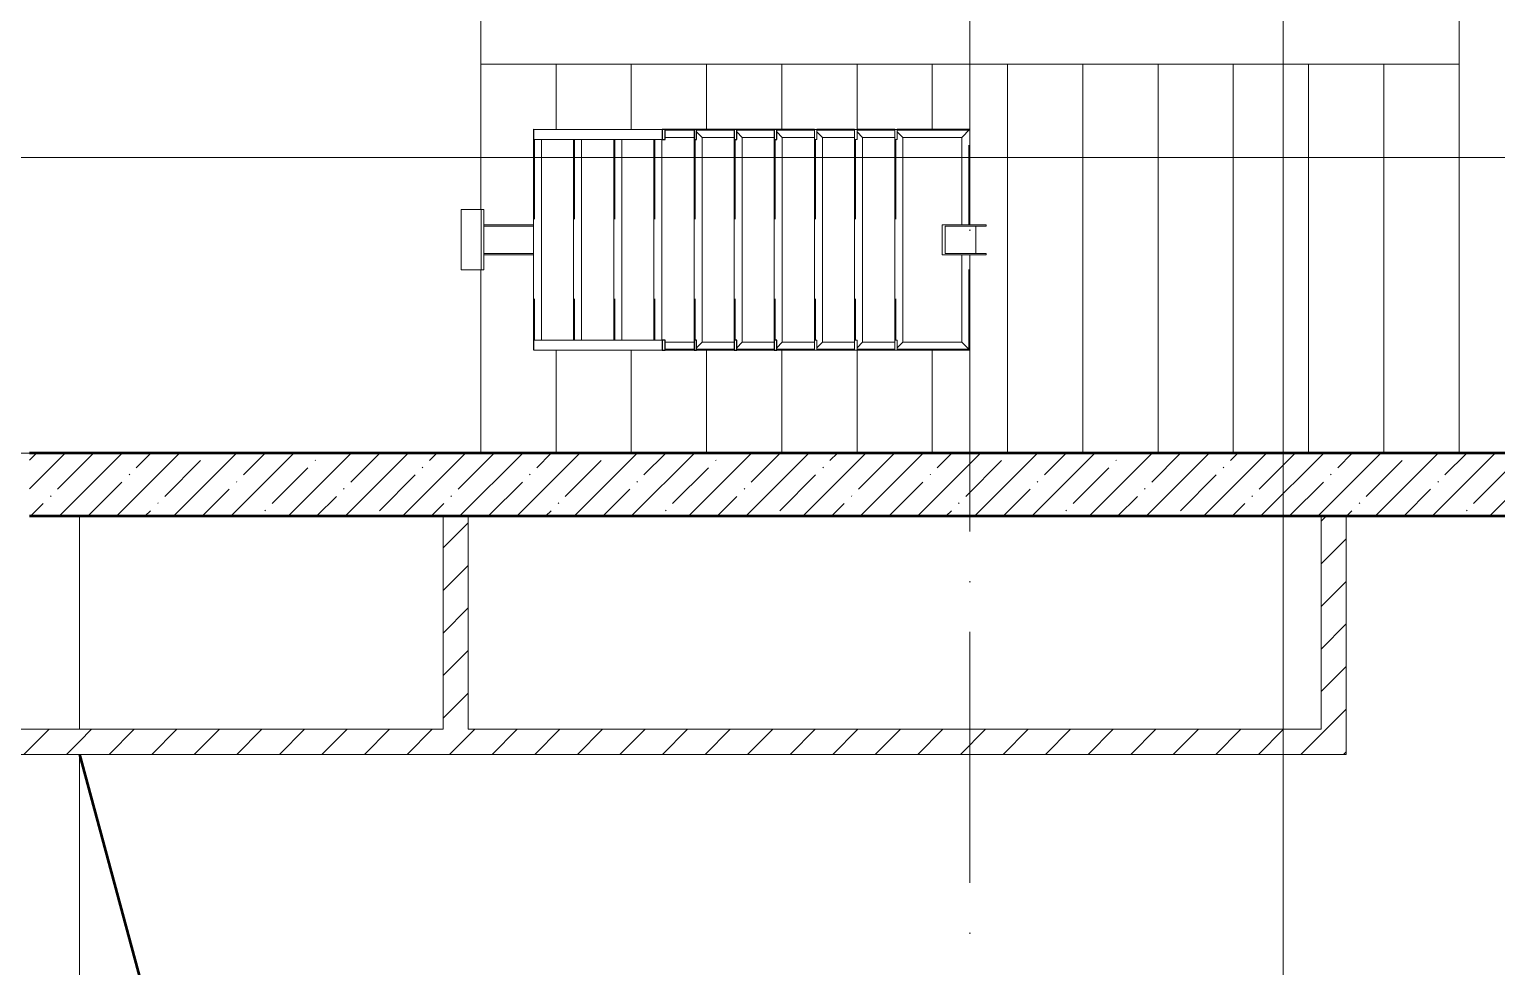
# Model space of a CAD drawing. Header units: millimetres. Extents: x -537608 to 253996, y -217170 to 186033.
# Drawn here: x -84935 to -79085, y 174526 to 178259 of the extents above; entities that cross this region are included whole.
import ezdxf

# ---------------------------------------------------------------- set-up
doc = ezdxf.new("R2010")
doc.units = ezdxf.units.MM
doc.linetypes.add('50_200_ШТРИХ_1Т_ш5_п1_п1_', pattern=[1400, 1000, -200, 0, -200])
doc.linetypes.add('Штрих', pattern=[635, 317.5, -317.5])
for name, color, linetype, lineweight in [('A-DETL-____-OTLN-1', 7, 'Continuous', 50), ('A-FLOR-____-OTLN', 7, 'Continuous', 9), ('A-GENM-____-HDLN', 7, 'Штрих', 9), ('A-GENM-____-MCUT', 7, 'Continuous', 25), ('A-GENM-____-OTLN', 7, 'Continuous', 9), ('A-WALL-____-MCUT-2', 7, 'Continuous', 50), ('A-WALL-____-PATT-1', 7, 'Continuous', 9), ('A-WALL-FNSH-MCUT-1', 7, 'Continuous', 9), ('S-GRID-____-OTLN-1', 7, '50_200_ШТРИХ_1Т_ш5_п1_п1_', 9), ('S-STRS-____-OTLN-1', 7, 'Continuous', 9)]:
    doc.layers.add(name, color=color, linetype=linetype, lineweight=lineweight)
doc.layers.add('G-____-____-SYMB-1', color=9, linetype='Continuous', lineweight=9, true_color=0x808080)
pattern_1 = [(45, (-178684.97, 94540.11), (-84.85281, 84.85281), [])]

# ---------------------------------------------------------------- blocks, each defined once
blk = doc.blocks.new('ОМ_Труба_ГОСТ 8639-82 - ОМ_Труба_ГОСТ 8639-82-26350154-АР1_План отверстий 3 этажа в осях 1-64_Ю-ЯЯ')
at = {"layer": 'A-GENM-____-OTLN'}
for p, q in [((9439.1, 57971), (9439.1, 58091)), ((9439.1, 58091), (9614.1, 58091)), ((9614.1, 58091), (9614.1, 58085)), ((9614.1, 58085), (9451.2, 58085)), ((9451.2, 58085), (9451.2, 57977)), ((9574, 58085), (9574, 57977)), ((9451.2, 57977), (9614.1, 57977)), ((9614.1, 57977), (9614.1, 57971)), ((9614.1, 57971), (9439.1, 57971))]:
    blk.add_line(p, q, dxfattribs=at)
blk = doc.blocks.new('ОМ_Уголок_ГОСТ 8509-93 - ОМ_Уголок_ГОСТ 8509-93-26349651-АР1_План отверстий 3 этажа в осях 1-64_Ю-ЯЯ')
at = {"layer": 'A-GENM-____-HDLN'}
for p, q in [((4, -4), (380, -4)), ((500, -4), (876, -4))]:
    blk.add_line(p, q, dxfattribs=at)
at = {"layer": 'A-GENM-____-OTLN'}
for p, q in [((380, 0), (0, 0)), ((32, -32), (0, 0)), ((32, -32), (380, -32)), ((880, 0), (500, 0)), ((500, -32), (848, -32)), ((880, 0), (848, -32))]:
    blk.add_line(p, q, dxfattribs=at)
blk = doc.blocks.new('ОМ_Уголок_ГОСТ 8509-93 - ОМ_Уголок_ГОСТ 8509-93-V149-АР1_План отверстий 3 этажа в осях 1-64_Ю-ЯЯ')
at = {"layer": 'A-GENM-____-HDLN'}
blk.add_line((40, -4), (840, -4), dxfattribs=at)
at = {"layer": 'A-GENM-____-OTLN'}
for p, q in [((32, -32), (10, -10)), ((32, -32), (848, -32)), ((840, 0), (40, 0)), ((870, -10), (848, -32))]:
    blk.add_line(p, q, dxfattribs=at)
blk = doc.blocks.new('ОМ_Уголок_ГОСТ 8509-93 - ОМ_Уголок_ГОСТ 8509-93-19082047-АР1_План отверстий 3 этажа в осях 1-64_Ю-ЯЯ')
at = {"layer": 'A-GENM-____-HDLN'}
blk.add_line((10, -4), (296, -4), dxfattribs=at)
at = {"layer": 'A-GENM-____-OTLN'}
for p, q in [((300, 0), (10, 0)), ((32, -32), (10, -10)), ((32, -32), (268, -32)), ((300, 0), (268, -32))]:
    blk.add_line(p, q, dxfattribs=at)
blk = doc.blocks.new('ОМ_Уголок_ГОСТ 8509-93 - ОМ_Уголок_ГОСТ 8509-93-V150-АР1_План отверстий 3 этажа в осях 1-64_Ю-ЯЯ')
at = {"layer": 'A-GENM-____-HDLN'}
blk.add_line((4, -4), (290, -4), dxfattribs=at)
at = {"layer": 'A-GENM-____-OTLN'}
for p, q in [((290, 0), (0, 0)), ((32, -32), (0, 0)), ((32, -32), (268, -32)), ((290, -10), (268, -32))]:
    blk.add_line(p, q, dxfattribs=at)
blk = doc.blocks.new('ОМ_Уголок_ГОСТ 8509-93 - ОМ_Уголок_ГОСТ 8509-93-V151-АР1_План отверстий 3 этажа в осях 1-64_Ю-ЯЯ')
at = {"layer": 'A-GENM-____-HDLN'}
blk.add_line((10, -4), (160, -4), dxfattribs=at)
at = {"layer": 'A-GENM-____-OTLN'}
for p, q in [((160, 0), (10, 0)), ((32, -32), (10, -10)), ((32, -32), (160, -32))]:
    blk.add_line(p, q, dxfattribs=at)
blk = doc.blocks.new('ОМ_Уголок_ГОСТ 8509-93 - ОМ_Уголок_ГОСТ 8509-93-V152-АР1_План отверстий 3 этажа в осях 1-64_Ю-ЯЯ')
at = {"layer": 'A-GENM-____-HDLN'}
blk.add_line((140, -4), (290, -4), dxfattribs=at)
at = {"layer": 'A-GENM-____-OTLN'}
for p, q in [((290, 0), (140, 0)), ((140, -32), (268, -32)), ((290, -10), (268, -32))]:
    blk.add_line(p, q, dxfattribs=at)
blk = doc.blocks.new('ОМ_Уголок_ГОСТ 8509-93 - ОМ_Уголок_ГОСТ 8509-93-V153-АР1_План отверстий 3 этажа в осях 1-64_Ю-ЯЯ')
at = {"layer": 'A-GENM-____-HDLN'}
blk.add_line((40, -4), (840, -4), dxfattribs=at)
at = {"layer": 'A-GENM-____-OTLN'}
for p, q in [((840, 0), (40, 0)), ((40, -32), (840, -32))]:
    blk.add_line(p, q, dxfattribs=at)
blk = doc.blocks.new('ОМ_Уголок_ГОСТ 8509-93 - ОМ_Уголок_ГОСТ 8509-93-V154-АР1_План отверстий 3 этажа в осях 1-64_Ю-ЯЯ')
at = {"layer": 'A-GENM-____-HDLN'}
blk.add_line((44.3, -4), (160, -4), dxfattribs=at)
at = {"layer": 'A-GENM-____-OTLN'}
for p, q in [((160, 0), (44.3, 0)), ((44.3, -32), (160, -32))]:
    blk.add_line(p, q, dxfattribs=at)
blk = doc.blocks.new('ОМ_Уголок_ГОСТ 8509-93 - ОМ_Уголок_ГОСТ 8509-93-V155-АР1_План отверстий 3 этажа в осях 1-64_Ю-ЯЯ')
at = {"layer": 'A-GENM-____-HDLN'}
blk.add_line((140, -4), (255.7, -4), dxfattribs=at)
at = {"layer": 'A-GENM-____-OTLN'}
for p, q in [((255.7, 0), (140, 0)), ((140, -32), (255.7, -32))]:
    blk.add_line(p, q, dxfattribs=at)
blk = doc.blocks.new('ОМ_Уголок_ГОСТ 8509-93 - ОМ_Уголок_ГОСТ 8509-93-V156-АР1_План отверстий 3 этажа в осях 1-64_Ю-ЯЯ')
at = {"layer": 'A-GENM-____-HDLN'}
blk.add_line((40, -4), (840, -4), dxfattribs=at)
at = {"layer": 'A-GENM-____-OTLN'}
for p, q in [((880, 0), (0, 0)), ((1.3, -1.3), (0, 0)), ((40, -32), (840, -32)), ((880, 0), (878.7, -1.3))]:
    blk.add_line(p, q, dxfattribs=at)
blk = doc.blocks.new('ОМ_Труба_ГОСТ 8639-82 - ОМ_Труба_ГОСТ 8639-82-26527904-АР1_План отверстий 3 этажа в осях 1-64_Ю-ЯЯ')
at = {"layer": 'A-GENM-____-HDLN'}
for p, q in [((7810, 58085), (7611.5, 58085)), ((7810, 57977), (7611.5, 57977))]:
    blk.add_line(p, q, dxfattribs=at)
at = {"layer": 'A-GENM-____-OTLN'}
for p, q in [((7810, 58091), (7611.5, 58091)), ((7810, 57971), (7611.5, 57971))]:
    blk.add_line(p, q, dxfattribs=at)
blk = doc.blocks.new('ОМ_Уголок_ГОСТ 8510-86 - ОМ_Уголок_ГОСТ 8510-86-19082066-АР1_План отверстий 3 этажа в осях 1-64_Ю-ЯЯ')
at = {"layer": 'A-GENM-____-OTLN'}
for p, q in [((0, 0), (0, -90)), ((240, 0), (0, 0)), ((0, -10), (240, -10)), ((240, -90), (240, 0)), ((0, -90), (240, -90))]:
    blk.add_line(p, q, dxfattribs=at)
blk = doc.blocks.new('ОМ_Полоса_Трапеция прямоугольная_Прокат_ГОСТ 103-2006 - ОМ_Полоса_Трапеция прямоугольная_Прокат_ГОСТ 103-2006-19082130-АР1_План отверстий 3 этажа в осях 1-64_Ю-ЯЯ')
at = {"layer": 'A-GENM-____-OTLN'}
for p, q in [((9250, 58471), (9260, 58471)), ((9250, 58431), (9250, 58471)), ((9260, 58471), (9260, 58431)), ((9260, 58431), (9250, 58431))]:
    blk.add_line(p, q, dxfattribs=at)
blk = doc.blocks.new('ОМ_Полоса_Трапеция прямоугольная_Прокат_ГОСТ 103-2006 - ОМ_Полоса_Трапеция прямоугольная_Прокат_ГОСТ 103-2006-V157-АР1_План отверстий 3 этажа в осях 1-64_Ю-ЯЯ')
at = {"layer": 'A-GENM-____-MCUT'}
for p, q in [((8780, 58471), (8770, 58471)), ((8770, 58471), (8770, 58431)), ((8780, 58431), (8780, 58471)), ((8770, 58431), (8780, 58431))]:
    blk.add_line(p, q, dxfattribs=at)
blk = doc.blocks.new('ОМ_Полоса_Трапеция прямоугольная_Прокат_ГОСТ 103-2006 - ОМ_Полоса_Трапеция прямоугольная_Прокат_ГОСТ 103-2006-V158-АР1_План отверстий 3 этажа в осях 1-64_Ю-ЯЯ')
at = {"layer": 'A-GENM-____-MCUT'}
for p, q in [((8620, 58471), (8610, 58471)), ((8610, 58471), (8610, 58431)), ((8620, 58431), (8620, 58471)), ((8610, 58431), (8620, 58431))]:
    blk.add_line(p, q, dxfattribs=at)
blk = doc.blocks.new('ОМ_Полоса_Трапеция прямоугольная_Прокат_ГОСТ 103-2006 - ОМ_Полоса_Трапеция прямоугольная_Прокат_ГОСТ 103-2006-V159-АР1_План отверстий 3 этажа в осях 1-64_Ю-ЯЯ')
at = {"layer": 'A-GENM-____-MCUT'}
for p, q in [((8460, 58471), (8450, 58471)), ((8450, 58471), (8450, 58431)), ((8460, 58431), (8460, 58471)), ((8450, 58431), (8460, 58431))]:
    blk.add_line(p, q, dxfattribs=at)
blk = doc.blocks.new('ОМ_Полоса_Прокат_ГОСТ 103-2006 - ОМ_Полоса_Прокат_ГОСТ 103-2006-20723456-АР1_План отверстий 3 этажа в осях 1-64_Ю-ЯЯ')
at = {"layer": 'A-GENM-____-MCUT'}
for p, q in [((8334.3, 58471), (8322.8, 58471)), ((8322.8, 58471), (8322.8, 58431)), ((8334.3, 58431), (8334.3, 58471)), ((8322.8, 58431), (8334.3, 58431))]:
    blk.add_line(p, q, dxfattribs=at)
at = {"layer": 'A-GENM-____-OTLN'}
for p, q in [((7811.3, 58431), (7811.3, 58471)), ((7811.3, 58471), (8322.8, 58471)), ((8322.8, 58431), (7811.3, 58431))]:
    blk.add_line(p, q, dxfattribs=at)
blk = doc.blocks.new('ОМ_Полоса_Трапеция прямоугольная_Прокат_ГОСТ 103-2006 - ОМ_Полоса_Трапеция прямоугольная_Прокат_ГОСТ 103-2006-19082170-АР1_План отверстий 3 этажа в осях 1-64_Ю-ЯЯ')
at = {"layer": 'A-GENM-____-OTLN'}
for p, q in [((9250, 57631), (9260, 57631)), ((9250, 57591), (9250, 57631)), ((9260, 57631), (9260, 57591)), ((9260, 57591), (9250, 57591))]:
    blk.add_line(p, q, dxfattribs=at)
blk = doc.blocks.new('ОМ_Полоса_Трапеция прямоугольная_Прокат_ГОСТ 103-2006 - ОМ_Полоса_Трапеция прямоугольная_Прокат_ГОСТ 103-2006-V160-АР1_План отверстий 3 этажа в осях 1-64_Ю-ЯЯ')
at = {"layer": 'A-GENM-____-MCUT'}
for p, q in [((8780, 57631), (8770, 57631)), ((8770, 57631), (8770, 57591)), ((8780, 57591), (8780, 57631)), ((8770, 57591), (8780, 57591))]:
    blk.add_line(p, q, dxfattribs=at)
blk = doc.blocks.new('ОМ_Полоса_Трапеция прямоугольная_Прокат_ГОСТ 103-2006 - ОМ_Полоса_Трапеция прямоугольная_Прокат_ГОСТ 103-2006-V161-АР1_План отверстий 3 этажа в осях 1-64_Ю-ЯЯ')
at = {"layer": 'A-GENM-____-MCUT'}
for p, q in [((8620, 57631), (8610, 57631)), ((8610, 57631), (8610, 57591)), ((8620, 57591), (8620, 57631)), ((8610, 57591), (8620, 57591))]:
    blk.add_line(p, q, dxfattribs=at)
blk = doc.blocks.new('ОМ_Полоса_Трапеция прямоугольная_Прокат_ГОСТ 103-2006 - ОМ_Полоса_Трапеция прямоугольная_Прокат_ГОСТ 103-2006-V162-АР1_План отверстий 3 этажа в осях 1-64_Ю-ЯЯ')
at = {"layer": 'A-GENM-____-MCUT'}
for p, q in [((8460, 57631), (8450, 57631)), ((8450, 57631), (8450, 57591)), ((8460, 57591), (8460, 57631)), ((8450, 57591), (8460, 57591))]:
    blk.add_line(p, q, dxfattribs=at)
blk = doc.blocks.new('ОМ_Полоса_Прокат_ГОСТ 103-2006 - ОМ_Полоса_Прокат_ГОСТ 103-2006-20723498-АР1_План отверстий 3 этажа в осях 1-64_Ю-ЯЯ')
at = {"layer": 'A-GENM-____-MCUT'}
for p, q in [((8334.3, 57631), (8322.8, 57631)), ((8322.8, 57631), (8322.8, 57591)), ((8334.3, 57591), (8334.3, 57631)), ((8322.8, 57591), (8334.3, 57591))]:
    blk.add_line(p, q, dxfattribs=at)
at = {"layer": 'A-GENM-____-OTLN'}
for p, q in [((7811.3, 57591), (7811.3, 57631)), ((7811.3, 57631), (8322.8, 57631)), ((8322.8, 57591), (7811.3, 57591))]:
    blk.add_line(p, q, dxfattribs=at)

msp = doc.modelspace()

# ---------------------------------------------------------------- hatches: boundary and pattern name
at = {"layer": 'A-WALL-____-PATT-1'}
h = msp.add_hatch(dxfattribs=at)
h.set_pattern_fill('FP_12', color=256, style=0, pattern_type=2)
h.set_pattern_definition([(45, (-178684.97, 94540.11), (-114.04925, 114.04925), []), (45, (-178570.92, 94540.11), (-114.04925, 114.04925), [201.612, -40.322, 3.353, -36.97])])
h.paths.add_polyline_path([(-77934.9702, 176321.1558), (-77934.9702, 176571.1558), (-84934.9702, 176571.1558), (-84934.9702, 176321.1558), (-79720.996, 176321.1558)], flags=0)
h = msp.add_hatch(dxfattribs=at)
h.set_pattern_fill('FP_7', color=256, style=0, pattern_type=2)
h.set_pattern_definition(pattern_1)
h.paths.add_polyline_path([(-83184.9702, 175471.1558), (-83184.9702, 176321.1558), (-83284.9702, 176321.1558), (-83284.9702, 175471.1558), (-83255.9246, 175471.1558)], flags=0)
h = msp.add_hatch(dxfattribs=at)
h.set_pattern_fill('FP_7', color=256, style=0, pattern_type=2)
h.set_pattern_definition(pattern_1)
h.paths.add_polyline_path([(-79784.9702, 175471.1558), (-79684.9702, 175471.1558), (-79684.9702, 176321.1558), (-79784.9702, 176321.1558)], flags=0)
h = msp.add_hatch(dxfattribs=at)
h.set_pattern_fill('FP_7', color=256, style=0, pattern_type=2)
h.set_pattern_definition(pattern_1)
h.paths.add_polyline_path([(-86234.9702, 175371.1558), (-84734.9702, 175371.1558), (-84734.9702, 175471.1558), (-86234.9702, 175471.1558), (-86234.9702, 175382.2669)], flags=0)
h = msp.add_hatch(dxfattribs=at)
h.set_pattern_fill('FP_7', color=256, style=0, pattern_type=2)
h.set_pattern_definition(pattern_1)
h.paths.add_polyline_path([(-79684.9702, 175371.1558), (-79684.9702, 175471.1558), (-84734.9702, 175471.1558), (-84734.9702, 175371.1558), (-79720.996, 175371.1558)], flags=0)

# ---------------------------------------------------------------- linework, layer by layer
at = {"layer": 'A-DETL-____-OTLN-1'}
msp.add_line((-84734.9702, 175371.1558), (-77934.9702, 150221.1558), dxfattribs=at)
at = {"layer": 'A-FLOR-____-OTLN'}
for p, q in [((-83134.9702, 177541.1558), (-83134.9702, 179971.1558)), ((-83134.9702, 176571.1558), (-83134.9702, 177301.1558)), ((-84734.9702, 175471.1558), (-84734.9702, 176321.1558)), ((-84734.9702, 174121.1558), (-84734.9702, 175371.1558))]:
    msp.add_line(p, q, dxfattribs=at)
at = {"layer": 'A-WALL-____-MCUT-2'}
for p, q in [((-77934.9702, 176571.1558), (-84934.9702, 176571.1558)), ((-84934.9702, 176321.1558), (-77934.9702, 176321.1558))]:
    msp.add_line(p, q, dxfattribs=at)
at = {"layer": 'A-WALL-FNSH-MCUT-1'}
for p, q in [((-83284.9702, 176321.1558), (-83284.9702, 175471.1558)), ((-83184.9702, 175471.1558), (-83184.9702, 176321.1558)), ((-79784.9702, 176321.1558), (-79784.9702, 175471.1558)), ((-79684.9702, 176321.1558), (-79784.9702, 176321.1558)), ((-79684.9702, 175371.1558), (-79684.9702, 176321.1558)), ((-83284.9702, 175471.1558), (-85334.9702, 175471.1558)), ((-79784.9702, 175471.1558), (-83184.9702, 175471.1558)), ((-86234.9702, 175371.1558), (-79684.9702, 175371.1558))]:
    msp.add_line(p, q, dxfattribs=at)
at = {"layer": 'G-____-____-SYMB-1'}
for p, q in [((-79936.7702, 181078.2982), (-79936.7702, 139946.44)), ((-183412.0724, 177749.1664), (-74216.9844, 177749.1664))]:
    msp.add_line(p, q, dxfattribs=at)
at = {"layer": 'S-GRID-____-OTLN-1'}
for p, q in [((-81184.9702, 144056.7962), (-81184.9702, 185432.9652)), ((-183353.7404, 176571.1558), (-74610.5636, 176571.1558))]:
    msp.add_line(p, q, dxfattribs=at)
at = {"layer": 'S-STRS-____-OTLN-1'}
for p, q in [((-79234.9702, 178421.1558), (-79234.9702, 178121.1558)), ((-83134.9702, 178121.1558), (-82834.9702, 178121.1558)), ((-82834.9702, 178121.1558), (-82534.9702, 178121.1558)), ((-82834.9702, 178121.1558), (-82834.9702, 177861.1558)), ((-82834.9702, 178121.1558), (-82834.9702, 177861.1558)), ((-82534.9702, 178121.1558), (-82234.9702, 178121.1558)), ((-82534.9702, 178121.1558), (-82534.9702, 177861.1558)), ((-82534.9702, 178121.1558), (-82534.9702, 177861.1558)), ((-82234.9702, 178121.1558), (-81934.9702, 178121.1558)), ((-82234.9702, 178121.1558), (-82234.9702, 177861.1558)), ((-82234.9702, 178121.1558), (-82234.9702, 177861.1558)), ((-81934.9702, 178121.1558), (-81634.9702, 178121.1558)), ((-81934.9702, 178121.1558), (-81934.9702, 177861.1558)), ((-81934.9702, 178121.1558), (-81934.9702, 177861.1558)), ((-81634.9702, 178121.1558), (-81334.9702, 178121.1558)), ((-81634.9702, 178121.1558), (-81634.9702, 177861.1558)), ((-81634.9702, 178121.1558), (-81634.9702, 177861.1558)), ((-81334.9702, 178121.1558), (-81034.9702, 178121.1558)), ((-81334.9702, 178121.1558), (-81334.9702, 177861.1558)), ((-81334.9702, 178121.1558), (-81334.9702, 177861.1558)), ((-81034.9702, 178121.1558), (-80734.9702, 178121.1558)), ((-81034.9702, 178121.1558), (-81034.9702, 176571.1558)), ((-81034.9702, 178121.1558), (-81034.9702, 176571.1558)), ((-80734.9702, 178121.1558), (-80434.9702, 178121.1558)), ((-80734.9702, 178121.1558), (-80734.9702, 176571.1558)), ((-80734.9702, 178121.1558), (-80734.9702, 176571.1558)), ((-80434.9702, 178121.1558), (-80134.9702, 178121.1558)), ((-80434.9702, 178121.1558), (-80434.9702, 176571.1558)), ((-80434.9702, 178121.1558), (-80434.9702, 176571.1558)), ((-80134.9702, 178121.1558), (-79834.9702, 178121.1558)), ((-80134.9702, 178121.1558), (-80134.9702, 176571.1558)), ((-80134.9702, 178121.1558), (-80134.9702, 176571.1558)), ((-79834.9702, 178121.1558), (-79534.9702, 178121.1558)), ((-79834.9702, 178121.1558), (-79834.9702, 176571.1558)), ((-79834.9702, 178121.1558), (-79834.9702, 176571.1558)), ((-79534.9702, 178121.1558), (-79234.9702, 178121.1558)), ((-79534.9702, 178121.1558), (-79534.9702, 176571.1558)), ((-79534.9702, 178121.1558), (-79534.9702, 176571.1558)), ((-79234.9702, 178121.1558), (-79234.9702, 176571.1558)), ((-79234.9702, 178121.1558), (-79234.9702, 176571.1558)), ((-82834.9702, 176981.1558), (-82834.9702, 176571.1558)), ((-82834.9702, 176981.1558), (-82834.9702, 176571.1558)), ((-82534.9702, 176981.1558), (-82534.9702, 176571.1558)), ((-82534.9702, 176981.1558), (-82534.9702, 176571.1558)), ((-82234.9702, 176981.1558), (-82234.9702, 176571.1558)), ((-82234.9702, 176981.1558), (-82234.9702, 176571.1558)), ((-81934.9702, 176981.1558), (-81934.9702, 176571.1558)), ((-81934.9702, 176981.1558), (-81934.9702, 176571.1558)), ((-81634.9702, 176981.1558), (-81634.9702, 176571.1558)), ((-81634.9702, 176981.1558), (-81634.9702, 176571.1558)), ((-81334.9702, 176981.1558), (-81334.9702, 176571.1558)), ((-81334.9702, 176981.1558), (-81334.9702, 176571.1558))]:
    msp.add_line(p, q, dxfattribs=at)

# ---------------------------------------------------------------- block references
at = {"layer": 'A-GENM-____-OTLN', "extrusion": (0, 0, -1)}
for name, p, rotation in [('ОМ_Уголок_ГОСТ 8509-93 - ОМ_Уголок_ГОСТ 8509-93-V156-АР1_План отверстий 3 этажа в осях 1-64_Ю-ЯЯ', (82924.9702, 177861.1558), 269.9999999999989), ('ОМ_Уголок_ГОСТ 8509-93 - ОМ_Уголок_ГОСТ 8509-93-V149-АР1_План отверстий 3 этажа в осях 1-64_Ю-ЯЯ', (82284.9702, 177861.1558), 269.9999999999989), ('ОМ_Уголок_ГОСТ 8509-93 - ОМ_Уголок_ГОСТ 8509-93-V149-АР1_План отверстий 3 этажа в осях 1-64_Ю-ЯЯ', (82124.9702, 177861.1558), 269.9999999999989), ('ОМ_Уголок_ГОСТ 8509-93 - ОМ_Уголок_ГОСТ 8509-93-V149-АР1_План отверстий 3 этажа в осях 1-64_Ю-ЯЯ', (81964.9702, 177861.1558), 269.9999999999989), ('ОМ_Уголок_ГОСТ 8509-93 - ОМ_Уголок_ГОСТ 8509-93-V149-АР1_План отверстий 3 этажа в осях 1-64_Ю-ЯЯ', (81804.9702, 177861.1558), 269.9999999999989), ('ОМ_Уголок_ГОСТ 8509-93 - ОМ_Уголок_ГОСТ 8509-93-V149-АР1_План отверстий 3 этажа в осях 1-64_Ю-ЯЯ', (81644.9702, 177861.1558), 269.9999999999989), ('ОМ_Уголок_ГОСТ 8509-93 - ОМ_Уголок_ГОСТ 8509-93-V149-АР1_План отверстий 3 этажа в осях 1-64_Ю-ЯЯ', (81484.9702, 177861.1558), 269.9999999999989), ('ОМ_Уголок_ГОСТ 8509-93 - ОМ_Уголок_ГОСТ 8509-93-26349651-АР1_План отверстий 3 этажа в осях 1-64_Ю-ЯЯ', (81184.9702, 176981.1558), 89.99999999999908), ('ОМ_Уголок_ГОСТ 8509-93 - ОМ_Уголок_ГОСТ 8509-93-V153-АР1_План отверстий 3 этажа в осях 1-64_Ю-ЯЯ', (82764.9702, 177861.1558), 269.9999999999989), ('ОМ_Уголок_ГОСТ 8509-93 - ОМ_Уголок_ГОСТ 8509-93-V153-АР1_План отверстий 3 этажа в осях 1-64_Ю-ЯЯ', (82604.9702, 177861.1558), 269.9999999999989), ('ОМ_Уголок_ГОСТ 8509-93 - ОМ_Уголок_ГОСТ 8509-93-V153-АР1_План отверстий 3 этажа в осях 1-64_Ю-ЯЯ', (82444.9702, 177861.1558), 269.9999999999989), ('ОМ_Уголок_ГОСТ 8510-86 - ОМ_Уголок_ГОСТ 8510-86-19082066-АР1_План отверстий 3 этажа в осях 1-64_Ю-ЯЯ', (83123.4809, 177301.1558), 89.99999999999918), ('ОМ_Уголок_ГОСТ 8509-93 - ОМ_Уголок_ГОСТ 8509-93-V154-АР1_План отверстий 3 этажа в осях 1-64_Ю-ЯЯ', (82444.9702, 176981.1558), 180), ('ОМ_Уголок_ГОСТ 8509-93 - ОМ_Уголок_ГОСТ 8509-93-V151-АР1_План отверстий 3 этажа в осях 1-64_Ю-ЯЯ', (82284.9702, 176981.1558), 180), ('ОМ_Уголок_ГОСТ 8509-93 - ОМ_Уголок_ГОСТ 8509-93-V151-АР1_План отверстий 3 этажа в осях 1-64_Ю-ЯЯ', (82124.9702, 176981.1558), 180), ('ОМ_Уголок_ГОСТ 8509-93 - ОМ_Уголок_ГОСТ 8509-93-V151-АР1_План отверстий 3 этажа в осях 1-64_Ю-ЯЯ', (81964.9702, 176981.1558), 180), ('ОМ_Уголок_ГОСТ 8509-93 - ОМ_Уголок_ГОСТ 8509-93-V151-АР1_План отверстий 3 этажа в осях 1-64_Ю-ЯЯ', (81804.9702, 176981.1558), 180), ('ОМ_Уголок_ГОСТ 8509-93 - ОМ_Уголок_ГОСТ 8509-93-V151-АР1_План отверстий 3 этажа в осях 1-64_Ю-ЯЯ', (81644.9702, 176981.1558), 180), ('ОМ_Уголок_ГОСТ 8509-93 - ОМ_Уголок_ГОСТ 8509-93-19082047-АР1_План отверстий 3 этажа в осях 1-64_Ю-ЯЯ', (81484.9702, 176981.1558), 180)]:
    msp.add_blockref(name, p, dxfattribs=dict(at, rotation=rotation))
at = {"layer": 'A-GENM-____-OTLN'}
for name, p in [('ОМ_Полоса_Прокат_ГОСТ 103-2006 - ОМ_Полоса_Прокат_ГОСТ 103-2006-20723456-АР1_План отверстий 3 этажа в осях 1-64_Ю-ЯЯ', (-90734.9702, 119390.1138)), ('ОМ_Полоса_Трапеция прямоугольная_Прокат_ГОСТ 103-2006 - ОМ_Полоса_Трапеция прямоугольная_Прокат_ГОСТ 103-2006-V159-АР1_План отверстий 3 этажа в осях 1-64_Ю-ЯЯ', (-90734.9702, 119390.1138)), ('ОМ_Полоса_Трапеция прямоугольная_Прокат_ГОСТ 103-2006 - ОМ_Полоса_Трапеция прямоугольная_Прокат_ГОСТ 103-2006-V158-АР1_План отверстий 3 этажа в осях 1-64_Ю-ЯЯ', (-90734.9702, 119390.1138)), ('ОМ_Полоса_Трапеция прямоугольная_Прокат_ГОСТ 103-2006 - ОМ_Полоса_Трапеция прямоугольная_Прокат_ГОСТ 103-2006-V157-АР1_План отверстий 3 этажа в осях 1-64_Ю-ЯЯ', (-90734.9702, 119390.1138)), ('ОМ_Полоса_Трапеция прямоугольная_Прокат_ГОСТ 103-2006 - ОМ_Полоса_Трапеция прямоугольная_Прокат_ГОСТ 103-2006-19082130-АР1_План отверстий 3 этажа в осях 1-64_Ю-ЯЯ', (-91054.9702, 119390.1138)), ('ОМ_Полоса_Трапеция прямоугольная_Прокат_ГОСТ 103-2006 - ОМ_Полоса_Трапеция прямоугольная_Прокат_ГОСТ 103-2006-19082130-АР1_План отверстий 3 этажа в осях 1-64_Ю-ЯЯ', (-90894.9702, 119390.1138)), ('ОМ_Полоса_Трапеция прямоугольная_Прокат_ГОСТ 103-2006 - ОМ_Полоса_Трапеция прямоугольная_Прокат_ГОСТ 103-2006-19082130-АР1_План отверстий 3 этажа в осях 1-64_Ю-ЯЯ', (-90734.9702, 119390.1138)), ('ОМ_Труба_ГОСТ 8639-82 - ОМ_Труба_ГОСТ 8639-82-26527904-АР1_План отверстий 3 этажа в осях 1-64_Ю-ЯЯ', (-90734.9702, 119390.1138)), ('ОМ_Труба_ГОСТ 8639-82 - ОМ_Труба_ГОСТ 8639-82-26350154-АР1_План отверстий 3 этажа в осях 1-64_Ю-ЯЯ', (-90734.9702, 119390.1138)), ('ОМ_Полоса_Прокат_ГОСТ 103-2006 - ОМ_Полоса_Прокат_ГОСТ 103-2006-20723498-АР1_План отверстий 3 этажа в осях 1-64_Ю-ЯЯ', (-90734.9702, 119390.1138)), ('ОМ_Полоса_Трапеция прямоугольная_Прокат_ГОСТ 103-2006 - ОМ_Полоса_Трапеция прямоугольная_Прокат_ГОСТ 103-2006-V162-АР1_План отверстий 3 этажа в осях 1-64_Ю-ЯЯ', (-90734.9702, 119390.1138)), ('ОМ_Полоса_Трапеция прямоугольная_Прокат_ГОСТ 103-2006 - ОМ_Полоса_Трапеция прямоугольная_Прокат_ГОСТ 103-2006-V161-АР1_План отверстий 3 этажа в осях 1-64_Ю-ЯЯ', (-90734.9702, 119390.1138)), ('ОМ_Полоса_Трапеция прямоугольная_Прокат_ГОСТ 103-2006 - ОМ_Полоса_Трапеция прямоугольная_Прокат_ГОСТ 103-2006-V160-АР1_План отверстий 3 этажа в осях 1-64_Ю-ЯЯ', (-90734.9702, 119390.1138)), ('ОМ_Полоса_Трапеция прямоугольная_Прокат_ГОСТ 103-2006 - ОМ_Полоса_Трапеция прямоугольная_Прокат_ГОСТ 103-2006-19082170-АР1_План отверстий 3 этажа в осях 1-64_Ю-ЯЯ', (-91054.9702, 119390.1138)), ('ОМ_Полоса_Трапеция прямоугольная_Прокат_ГОСТ 103-2006 - ОМ_Полоса_Трапеция прямоугольная_Прокат_ГОСТ 103-2006-19082170-АР1_План отверстий 3 этажа в осях 1-64_Ю-ЯЯ', (-90894.9702, 119390.1138)), ('ОМ_Полоса_Трапеция прямоугольная_Прокат_ГОСТ 103-2006 - ОМ_Полоса_Трапеция прямоугольная_Прокат_ГОСТ 103-2006-19082170-АР1_План отверстий 3 этажа в осях 1-64_Ю-ЯЯ', (-90734.9702, 119390.1138))]:
    msp.add_blockref(name, p, dxfattribs=at)
at = {"layer": 'A-GENM-____-OTLN', "extrusion": (0, 0, -1)}
for name, p in [('ОМ_Уголок_ГОСТ 8509-93 - ОМ_Уголок_ГОСТ 8509-93-V155-АР1_План отверстий 3 этажа в осях 1-64_Ю-ЯЯ', (82144.9702, 177861.1558)), ('ОМ_Уголок_ГОСТ 8509-93 - ОМ_Уголок_ГОСТ 8509-93-V152-АР1_План отверстий 3 этажа в осях 1-64_Ю-ЯЯ', (81984.9702, 177861.1558)), ('ОМ_Уголок_ГОСТ 8509-93 - ОМ_Уголок_ГОСТ 8509-93-V152-АР1_План отверстий 3 этажа в осях 1-64_Ю-ЯЯ', (81824.9702, 177861.1558)), ('ОМ_Уголок_ГОСТ 8509-93 - ОМ_Уголок_ГОСТ 8509-93-V152-АР1_План отверстий 3 этажа в осях 1-64_Ю-ЯЯ', (81664.9702, 177861.1558)), ('ОМ_Уголок_ГОСТ 8509-93 - ОМ_Уголок_ГОСТ 8509-93-V152-АР1_План отверстий 3 этажа в осях 1-64_Ю-ЯЯ', (81504.9702, 177861.1558)), ('ОМ_Уголок_ГОСТ 8509-93 - ОМ_Уголок_ГОСТ 8509-93-V152-АР1_План отверстий 3 этажа в осях 1-64_Ю-ЯЯ', (81344.9702, 177861.1558)), ('ОМ_Уголок_ГОСТ 8509-93 - ОМ_Уголок_ГОСТ 8509-93-V150-АР1_План отверстий 3 этажа в осях 1-64_Ю-ЯЯ', (81184.9702, 177861.1558))]:
    msp.add_blockref(name, p, dxfattribs=at)

doc.saveas('drawing.dxf')
